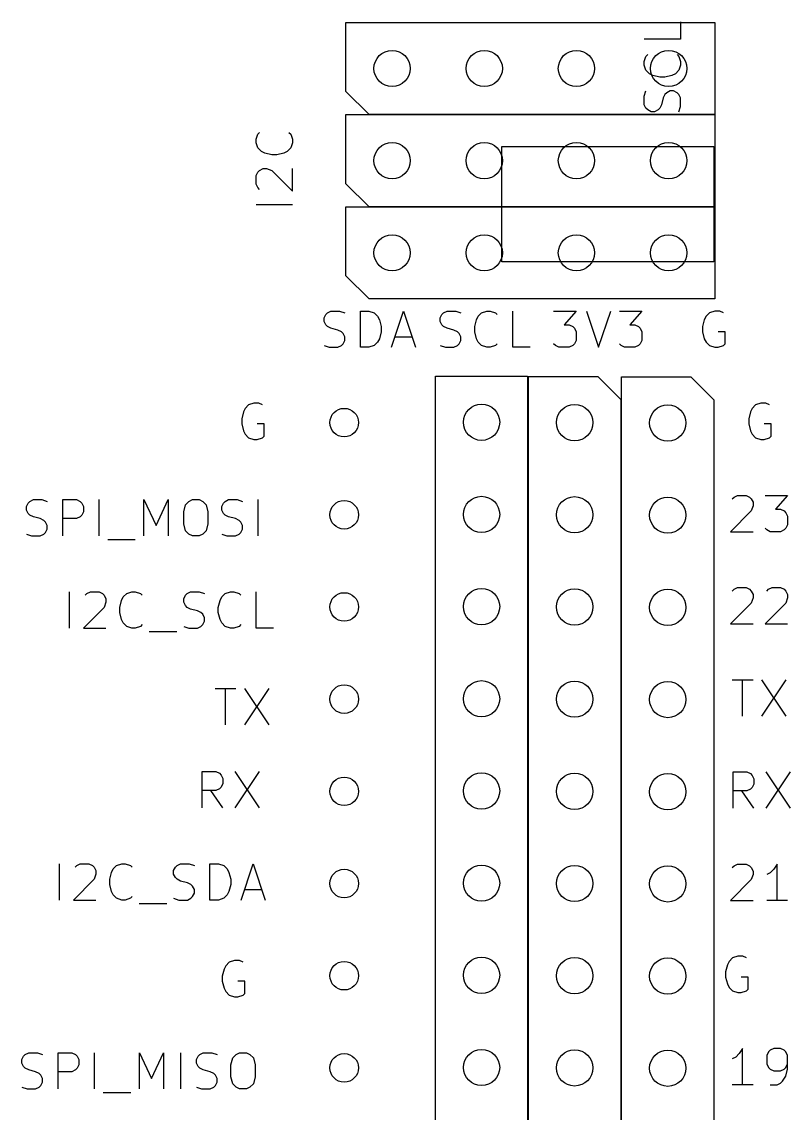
# Model space of a CAD drawing. Extents: x 1.9 to 50.4, y -61.6 to -0.4.
# Drawn here: x 29.19 to 50.36, y -30.45 to -0.38 of the extents above; entities that cross this region are included whole.
import ezdxf

# ---------------------------------------------------------------- set-up
doc = ezdxf.new("R2010")
doc.units = 0
doc.layers.add('BLACK', color=7, linetype='CONTINUOUS')
doc.layers.add('GRAY3', color=9, linetype='CONTINUOUS')

msp = doc.modelspace()

# ---------------------------------------------------------------- linework, layer by layer
at = {"layer": 'BLACK'}
for centre, radius in [((39.395, -1.661), 0.5), ((41.935, -1.661), 0.5), ((44.475, -1.661), 0.5), ((47.015, -1.661), 0.5), ((39.395, -4.201), 0.5), ((41.935, -4.201), 0.5), ((44.475, -4.201), 0.5), ((47.015, -4.201), 0.5), ((39.395, -6.741), 0.5), ((41.935, -6.741), 0.5), ((44.475, -6.741), 0.5), ((47.015, -6.741), 0.5), ((38.075, -11.42), 0.3937), ((41.86, -11.41), 0.5), ((44.425, -11.42), 0.5), ((46.99, -11.43), 0.5), ((41.86, -13.95), 0.5), ((44.425, -13.96), 0.5), ((46.99, -13.97), 0.5), ((38.075, -13.96), 0.3937), ((38.075, -16.5), 0.3937), ((41.86, -16.49), 0.5), ((44.425, -16.5), 0.5), ((46.99, -16.51), 0.5), ((41.86, -19.03), 0.5), ((44.425, -19.04), 0.5), ((46.99, -19.05), 0.5), ((38.075, -19.04), 0.3937), ((38.075, -21.58), 0.3937), ((41.86, -21.57), 0.5), ((44.425, -21.58), 0.5), ((46.99, -21.59), 0.5), ((38.075, -24.12), 0.3937), ((41.86, -24.11), 0.5), ((44.425, -24.12), 0.5), ((46.99, -24.13), 0.5), ((41.86, -26.65), 0.5), ((44.425, -26.66), 0.5), ((38.075, -26.66), 0.3937), ((46.99, -26.67), 0.5), ((38.075, -29.2), 0.3937), ((41.86, -29.19), 0.5), ((44.425, -29.2), 0.5), ((46.99, -29.21), 0.5)]:
    msp.add_circle(centre, radius, dxfattribs=at)
at = {"layer": 'GRAY3', "linetype": 'CONTINUOUS'}
for p, q in [((38.125, -0.391), (48.285, -0.391)), ((38.125, -2.296), (38.125, -0.391)), ((47.342819, -0.375285), (47.342819, -0.851475)), ((48.285, -0.391), (48.285, -2.931)), ((47.342819, -0.851475), (46.342819, -0.851475)), ((46.342819, -1.470523), (46.390438, -1.327666)), ((46.342819, -1.565761), (46.342819, -1.470523)), ((46.390438, -1.327666), (46.438057, -1.280047)), ((47.24758, -1.280047), (47.2952, -1.327666)), ((47.2952, -1.327666), (47.342819, -1.470523)), ((47.342819, -1.470523), (47.342819, -1.565761)), ((46.390438, -1.708618), (46.342819, -1.565761)), ((46.485676, -1.803856), (46.390438, -1.708618)), ((46.580914, -1.851475), (46.485676, -1.803856)), ((47.199961, -1.803856), (47.104723, -1.851475)), ((47.2952, -1.708618), (47.199961, -1.803856)), ((47.342819, -1.565761), (47.2952, -1.708618)), ((46.77139, -1.899094), (46.580914, -1.851475)), ((46.914247, -1.899094), (46.77139, -1.899094)), ((47.104723, -1.851475), (46.914247, -1.899094)), ((38.76, -2.931), (38.125, -2.296)), ((46.342819, -2.422904), (46.390438, -2.280047)), ((46.914247, -2.375285), (46.866628, -2.470523)), ((46.961866, -2.327666), (46.914247, -2.375285)), ((47.057104, -2.280047), (46.961866, -2.327666)), ((47.152342, -2.280047), (47.057104, -2.280047)), ((47.24758, -2.327666), (47.152342, -2.280047)), ((47.2952, -2.375285), (47.24758, -2.327666)), ((47.342819, -2.470523), (47.2952, -2.375285)), ((46.342819, -2.660999), (46.342819, -2.422904)), ((46.390438, -2.756237), (46.342819, -2.660999)), ((46.819009, -2.660999), (46.77139, -2.756237)), ((46.866628, -2.470523), (46.819009, -2.660999)), ((47.342819, -2.708618), (47.342819, -2.470523)), ((38.125, -2.931), (48.285, -2.931)), ((38.125, -4.836), (38.125, -2.931)), ((48.285, -2.931), (38.76, -2.931)), ((46.438057, -2.803856), (46.390438, -2.756237)), ((46.533295, -2.851475), (46.438057, -2.803856)), ((46.628533, -2.851475), (46.533295, -2.851475)), ((46.723771, -2.803856), (46.628533, -2.851475)), ((46.77139, -2.756237), (46.723771, -2.803856)), ((47.2952, -2.851475), (47.342819, -2.708618)), ((48.285, -2.931), (48.285, -5.471)), ((35.649819, -3.611666), (35.697438, -3.468809)), ((35.697438, -3.468809), (35.745057, -3.42119)), ((36.55458, -3.42119), (36.6022, -3.468809)), ((36.6022, -3.468809), (36.649819, -3.611666)), ((35.649819, -3.706904), (35.649819, -3.611666)), ((35.697438, -3.849761), (35.649819, -3.706904)), ((35.792676, -3.944999), (35.697438, -3.849761)), ((36.6022, -3.849761), (36.506961, -3.944999)), ((36.649819, -3.706904), (36.6022, -3.849761)), ((36.649819, -3.611666), (36.649819, -3.706904)), ((42.418, -3.81), (48.26, -3.81)), ((42.418, -6.985), (42.418, -3.81)), ((48.26, -3.81), (48.26, -6.985)), ((35.887914, -3.992618), (35.792676, -3.944999)), ((36.07839, -4.040237), (35.887914, -3.992618)), ((36.221247, -4.040237), (36.07839, -4.040237)), ((36.411723, -3.992618), (36.221247, -4.040237)), ((36.506961, -3.944999), (36.411723, -3.992618)), ((35.697438, -4.516428), (35.745057, -4.468809)), ((35.745057, -4.468809), (35.840295, -4.42119)), ((35.840295, -4.42119), (35.935533, -4.42119)), ((35.935533, -4.42119), (36.07839, -4.468809)), ((36.07839, -4.468809), (36.649819, -5.040237)), ((36.649819, -5.040237), (36.649819, -4.42119)), ((35.649819, -4.611666), (35.697438, -4.516428)), ((35.649819, -4.849761), (35.649819, -4.611666)), ((35.697438, -4.944999), (35.649819, -4.849761)), ((35.745057, -4.992618), (35.697438, -4.944999)), ((38.76, -5.471), (38.125, -4.836)), ((36.649819, -5.421189), (35.649819, -5.421189)), ((38.125, -5.471), (48.285, -5.471)), ((38.125, -7.376), (38.125, -5.471)), ((48.285, -5.471), (38.76, -5.471)), ((48.285, -5.471), (48.285, -8.011)), ((48.26, -6.985), (42.418, -6.985)), ((38.76, -8.011), (38.125, -7.376)), ((48.285, -8.011), (38.76, -8.011)), ((37.568333, -8.440057), (37.615952, -8.392438)), ((37.615952, -8.392438), (37.71119, -8.344819)), ((37.71119, -8.344819), (37.949285, -8.344819)), ((37.949285, -8.344819), (38.092142, -8.392438)), ((38.520714, -9.344819), (38.520714, -8.344819)), ((38.520714, -8.344819), (38.758809, -8.344819)), ((38.758809, -8.344819), (38.901666, -8.392438)), ((38.901666, -8.392438), (38.996904, -8.487676)), ((39.377857, -9.344819), (39.71119, -8.344819)), ((39.71119, -8.344819), (40.044523, -9.344819)), ((40.767143, -8.440057), (40.814762, -8.392438)), ((40.814762, -8.392438), (40.91, -8.344819)), ((40.91, -8.344819), (41.148095, -8.344819)), ((41.148095, -8.344819), (41.290952, -8.392438)), ((41.767143, -8.487676), (41.862381, -8.392438)), ((41.862381, -8.392438), (42.005238, -8.344819)), ((42.005238, -8.344819), (42.100476, -8.344819)), ((42.100476, -8.344819), (42.243333, -8.392438)), ((42.243333, -8.392438), (42.290952, -8.440057)), ((42.719524, -9.344819), (42.719524, -8.344819)), ((43.846905, -8.344819), (44.465952, -8.344819)), ((44.465952, -8.344819), (44.132619, -8.725771)), ((44.751667, -8.344819), (45.085, -9.344819)), ((45.085, -9.344819), (45.418333, -8.344819)), ((45.656429, -8.344819), (46.275476, -8.344819)), ((46.275476, -8.344819), (45.942143, -8.725771)), ((48.140952, -8.392438), (48.045714, -8.487676)), ((48.283809, -8.344819), (48.140952, -8.392438)), ((48.426666, -8.344819), (48.283809, -8.344819)), ((48.521904, -8.392438), (48.426666, -8.344819)), ((37.520714, -8.535295), (37.568333, -8.440057)), ((37.520714, -8.630533), (37.520714, -8.535295)), ((37.568333, -8.725771), (37.520714, -8.630533)), ((38.996904, -8.487676), (39.044523, -8.582914)), ((39.044523, -8.582914), (39.092142, -8.77339)), ((40.719524, -8.535295), (40.767143, -8.440057)), ((40.719524, -8.630533), (40.719524, -8.535295)), ((40.767143, -8.725771), (40.719524, -8.630533)), ((41.671905, -8.77339), (41.719524, -8.582914)), ((41.719524, -8.582914), (41.767143, -8.487676)), ((47.998095, -8.582914), (47.950476, -8.77339)), ((48.045714, -8.487676), (47.998095, -8.582914)), ((37.615952, -8.77339), (37.568333, -8.725771)), ((37.71119, -8.821009), (37.615952, -8.77339)), ((37.901666, -8.868628), (37.71119, -8.821009)), ((37.996904, -8.916247), (37.901666, -8.868628)), ((38.044523, -8.963866), (37.996904, -8.916247)), ((38.092142, -9.059104), (38.044523, -8.963866)), ((39.092142, -8.916247), (39.044523, -9.106723)), ((39.092142, -8.77339), (39.092142, -8.916247)), ((40.814762, -8.77339), (40.767143, -8.725771)), ((40.91, -8.821009), (40.814762, -8.77339)), ((41.100476, -8.868628), (40.91, -8.821009)), ((41.195714, -8.916247), (41.100476, -8.868628)), ((41.243333, -8.963866), (41.195714, -8.916247)), ((41.290952, -9.059104), (41.243333, -8.963866)), ((41.671905, -8.916247), (41.671905, -8.77339)), ((41.719524, -9.106723), (41.671905, -8.916247)), ((44.132619, -8.725771), (44.275476, -8.725771)), ((44.275476, -8.725771), (44.370714, -8.77339)), ((44.370714, -8.77339), (44.418333, -8.821009)), ((44.418333, -8.821009), (44.465952, -8.916247)), ((44.465952, -8.916247), (44.465952, -9.154342)), ((45.942143, -8.725771), (46.085, -8.725771)), ((46.085, -8.725771), (46.180238, -8.77339)), ((46.180238, -8.77339), (46.227857, -8.821009)), ((46.227857, -8.821009), (46.275476, -8.916247)), ((46.275476, -8.916247), (46.275476, -9.154342)), ((47.950476, -8.77339), (47.950476, -8.916247)), ((47.950476, -8.916247), (47.998095, -9.106723)), ((48.569523, -8.916247), (48.379047, -8.916247)), ((48.569523, -9.24958), (48.569523, -8.916247)), ((37.520714, -9.2972), (37.663571, -9.344819)), ((37.901666, -9.344819), (37.996904, -9.2972)), ((37.996904, -9.2972), (38.044523, -9.24958)), ((38.044523, -9.24958), (38.092142, -9.154342)), ((38.092142, -9.154342), (38.092142, -9.059104)), ((38.901666, -9.2972), (38.758809, -9.344819)), ((38.996904, -9.201961), (38.901666, -9.2972)), ((39.044523, -9.106723), (38.996904, -9.201961)), ((39.473095, -9.059104), (39.949285, -9.059104)), ((40.719524, -9.2972), (40.862381, -9.344819)), ((41.100476, -9.344819), (41.195714, -9.2972)), ((41.195714, -9.2972), (41.243333, -9.24958)), ((41.243333, -9.24958), (41.290952, -9.154342)), ((41.290952, -9.154342), (41.290952, -9.059104)), ((41.767143, -9.201961), (41.719524, -9.106723)), ((41.862381, -9.2972), (41.767143, -9.201961)), ((42.005238, -9.344819), (41.862381, -9.2972)), ((42.243333, -9.2972), (42.100476, -9.344819)), ((42.290952, -9.24958), (42.243333, -9.2972)), ((43.894524, -9.2972), (43.846905, -9.24958)), ((43.989762, -9.344819), (43.894524, -9.2972)), ((44.370714, -9.2972), (44.275476, -9.344819)), ((44.418333, -9.24958), (44.370714, -9.2972)), ((44.465952, -9.154342), (44.418333, -9.24958)), ((45.704048, -9.2972), (45.656429, -9.24958)), ((45.799286, -9.344819), (45.704048, -9.2972)), ((46.180238, -9.2972), (46.085, -9.344819)), ((46.227857, -9.24958), (46.180238, -9.2972)), ((46.275476, -9.154342), (46.227857, -9.24958)), ((47.998095, -9.106723), (48.045714, -9.201961)), ((48.045714, -9.201961), (48.140952, -9.2972)), ((48.140952, -9.2972), (48.283809, -9.344819)), ((48.379047, -9.344819), (48.521904, -9.2972)), ((48.521904, -9.2972), (48.569523, -9.24958)), ((37.663571, -9.344819), (37.901666, -9.344819)), ((38.758809, -9.344819), (38.520714, -9.344819)), ((40.862381, -9.344819), (41.100476, -9.344819)), ((42.100476, -9.344819), (42.005238, -9.344819)), ((43.195714, -9.344819), (42.719524, -9.344819)), ((44.275476, -9.344819), (43.989762, -9.344819)), ((46.085, -9.344819), (45.799286, -9.344819)), ((48.283809, -9.344819), (48.379047, -9.344819)), ((40.59, -10.14), (43.13, -10.14)), ((40.59, -57.765), (40.59, -10.14)), ((43.13, -10.14), (43.13, -58.4)), ((43.155, -10.15), (45.06, -10.15)), ((43.155, -58.41), (43.155, -10.15)), ((45.06, -10.15), (45.695, -10.785)), ((45.72, -10.16), (47.625, -10.16)), ((45.72, -58.42), (45.72, -10.16)), ((47.625, -10.16), (48.26, -10.795)), ((45.695, -10.785), (45.695, -58.41)), ((48.26, -10.795), (48.26, -58.42)), ((35.298095, -11.122914), (35.250476, -11.31339)), ((35.345714, -11.027676), (35.298095, -11.122914)), ((35.440952, -10.932438), (35.345714, -11.027676)), ((35.583809, -10.884819), (35.440952, -10.932438)), ((35.726666, -10.884819), (35.583809, -10.884819)), ((35.821904, -10.932438), (35.726666, -10.884819)), ((49.268095, -11.122914), (49.220476, -11.31339)), ((49.315714, -11.027676), (49.268095, -11.122914)), ((49.410952, -10.932438), (49.315714, -11.027676)), ((49.553809, -10.884819), (49.410952, -10.932438)), ((49.696666, -10.884819), (49.553809, -10.884819)), ((49.791904, -10.932438), (49.696666, -10.884819)), ((35.250476, -11.31339), (35.250476, -11.456247)), ((49.220476, -11.31339), (49.220476, -11.456247)), ((35.250476, -11.456247), (35.298095, -11.646723)), ((35.298095, -11.646723), (35.345714, -11.741961)), ((35.869523, -11.456247), (35.679047, -11.456247)), ((35.869523, -11.78958), (35.869523, -11.456247)), ((49.220476, -11.456247), (49.268095, -11.646723)), ((49.268095, -11.646723), (49.315714, -11.741961)), ((49.839523, -11.456247), (49.649047, -11.456247)), ((49.839523, -11.78958), (49.839523, -11.456247)), ((35.345714, -11.741961), (35.440952, -11.8372)), ((35.440952, -11.8372), (35.583809, -11.884819)), ((35.583809, -11.884819), (35.679047, -11.884819)), ((35.679047, -11.884819), (35.821904, -11.8372)), ((35.821904, -11.8372), (35.869523, -11.78958)), ((49.315714, -11.741961), (49.410952, -11.8372)), ((49.410952, -11.8372), (49.553809, -11.884819)), ((49.553809, -11.884819), (49.649047, -11.884819)), ((49.649047, -11.884819), (49.791904, -11.8372)), ((49.791904, -11.8372), (49.839523, -11.78958)), ((48.768095, -13.520057), (48.815714, -13.472438)), ((48.815714, -13.472438), (48.910952, -13.424819)), ((48.910952, -13.424819), (49.149047, -13.424819)), ((49.149047, -13.424819), (49.244285, -13.472438)), ((49.244285, -13.472438), (49.291904, -13.520057)), ((49.291904, -13.520057), (49.339523, -13.615295)), ((49.672857, -13.424819), (50.291904, -13.424819)), ((50.291904, -13.424819), (49.958571, -13.805771)), ((29.320286, -13.732295), (29.367905, -13.637057)), ((29.320286, -13.827533), (29.320286, -13.732295)), ((29.367905, -13.922771), (29.320286, -13.827533)), ((29.367905, -13.637057), (29.415524, -13.589438)), ((29.415524, -13.589438), (29.510762, -13.541819)), ((29.510762, -13.541819), (29.748857, -13.541819)), ((29.748857, -13.541819), (29.891714, -13.589438)), ((30.320286, -14.541819), (30.320286, -13.541819)), ((30.320286, -13.541819), (30.701238, -13.541819)), ((30.701238, -13.541819), (30.796476, -13.589438)), ((30.796476, -13.589438), (30.844095, -13.637057)), ((30.844095, -13.637057), (30.891714, -13.732295)), ((30.891714, -13.732295), (30.891714, -13.875152)), ((31.320286, -14.541819), (31.320286, -13.541819)), ((32.558381, -14.541819), (32.558381, -13.541819)), ((32.558381, -13.541819), (32.891714, -14.256104)), ((32.891714, -14.256104), (33.225047, -13.541819)), ((33.225047, -13.541819), (33.225047, -14.541819)), ((33.653619, -13.875152), (33.701238, -13.684676)), ((33.701238, -13.684676), (33.796476, -13.589438)), ((33.796476, -13.589438), (33.891714, -13.541819)), ((33.891714, -13.541819), (34.08219, -13.541819)), ((34.08219, -13.541819), (34.177428, -13.589438)), ((34.177428, -13.589438), (34.272666, -13.684676)), ((34.272666, -13.684676), (34.320285, -13.875152)), ((34.701238, -13.732295), (34.748857, -13.637057)), ((34.701238, -13.827533), (34.701238, -13.732295)), ((34.748857, -13.922771), (34.701238, -13.827533)), ((34.748857, -13.637057), (34.796476, -13.589438)), ((34.796476, -13.589438), (34.891714, -13.541819)), ((34.891714, -13.541819), (35.129809, -13.541819)), ((35.129809, -13.541819), (35.272666, -13.589438)), ((35.701238, -14.541819), (35.701238, -13.541819)), ((49.339523, -13.710533), (49.291904, -13.85339)), ((49.339523, -13.615295), (49.339523, -13.710533)), ((49.958571, -13.805771), (50.101428, -13.805771)), ((50.101428, -13.805771), (50.196666, -13.85339)), ((29.415524, -13.97039), (29.367905, -13.922771)), ((29.510762, -14.018009), (29.415524, -13.97039)), ((29.701238, -14.065628), (29.510762, -14.018009)), ((29.796476, -14.113247), (29.701238, -14.065628)), ((29.844095, -14.160866), (29.796476, -14.113247)), ((30.701238, -14.065628), (30.320286, -14.065628)), ((30.796476, -14.018009), (30.701238, -14.065628)), ((30.844095, -13.97039), (30.796476, -14.018009)), ((30.891714, -13.875152), (30.844095, -13.97039)), ((33.653619, -14.208485), (33.653619, -13.875152)), ((34.320285, -13.875152), (34.320285, -14.208485)), ((34.796476, -13.97039), (34.748857, -13.922771)), ((34.891714, -14.018009), (34.796476, -13.97039)), ((35.08219, -14.065628), (34.891714, -14.018009)), ((35.177428, -14.113247), (35.08219, -14.065628)), ((35.225047, -14.160866), (35.177428, -14.113247)), ((49.291904, -13.85339), (48.720476, -14.424819)), ((50.196666, -13.85339), (50.244285, -13.901009)), ((50.244285, -13.901009), (50.291904, -13.996247)), ((50.291904, -13.996247), (50.291904, -14.234342)), ((29.891714, -14.256104), (29.844095, -14.160866)), ((29.844095, -14.44658), (29.891714, -14.351342)), ((29.891714, -14.351342), (29.891714, -14.256104)), ((33.701238, -14.398961), (33.653619, -14.208485)), ((33.796476, -14.4942), (33.701238, -14.398961)), ((34.272666, -14.398961), (34.177428, -14.4942)), ((34.320285, -14.208485), (34.272666, -14.398961)), ((35.272666, -14.256104), (35.225047, -14.160866)), ((35.225047, -14.44658), (35.272666, -14.351342)), ((35.272666, -14.351342), (35.272666, -14.256104)), ((48.720476, -14.424819), (49.339523, -14.424819)), ((49.720476, -14.3772), (49.672857, -14.32958)), ((49.815714, -14.424819), (49.720476, -14.3772)), ((50.101428, -14.424819), (49.815714, -14.424819)), ((50.196666, -14.3772), (50.101428, -14.424819)), ((50.244285, -14.32958), (50.196666, -14.3772)), ((50.291904, -14.234342), (50.244285, -14.32958)), ((29.320286, -14.4942), (29.463143, -14.541819)), ((29.463143, -14.541819), (29.701238, -14.541819)), ((29.701238, -14.541819), (29.796476, -14.4942)), ((29.796476, -14.4942), (29.844095, -14.44658)), ((31.558381, -14.637057), (32.320285, -14.637057)), ((33.891714, -14.541819), (33.796476, -14.4942)), ((34.08219, -14.541819), (33.891714, -14.541819)), ((34.177428, -14.4942), (34.08219, -14.541819)), ((34.701238, -14.4942), (34.844095, -14.541819)), ((34.844095, -14.541819), (35.08219, -14.541819)), ((35.08219, -14.541819), (35.177428, -14.4942)), ((35.177428, -14.4942), (35.225047, -14.44658)), ((30.510905, -17.081819), (30.510905, -16.081819)), ((30.939476, -16.177057), (30.987095, -16.129438)), ((30.987095, -16.129438), (31.082333, -16.081819)), ((31.082333, -16.081819), (31.320428, -16.081819)), ((31.320428, -16.081819), (31.415666, -16.129438)), ((31.415666, -16.129438), (31.463285, -16.177057)), ((31.463285, -16.177057), (31.510904, -16.272295)), ((31.939476, -16.319914), (31.987095, -16.224676)), ((31.987095, -16.224676), (32.082333, -16.129438)), ((32.082333, -16.129438), (32.22519, -16.081819)), ((32.22519, -16.081819), (32.320428, -16.081819)), ((32.320428, -16.081819), (32.463285, -16.129438)), ((32.463285, -16.129438), (32.510904, -16.177057)), ((33.653762, -16.272295), (33.701381, -16.177057)), ((33.701381, -16.177057), (33.749, -16.129438)), ((33.749, -16.129438), (33.844238, -16.081819)), ((33.844238, -16.081819), (34.082333, -16.081819)), ((34.082333, -16.081819), (34.22519, -16.129438)), ((34.653762, -16.319914), (34.701381, -16.224676)), ((34.701381, -16.224676), (34.796619, -16.129438)), ((34.796619, -16.129438), (34.939476, -16.081819)), ((34.939476, -16.081819), (35.034714, -16.081819)), ((35.034714, -16.081819), (35.177571, -16.129438)), ((35.177571, -16.129438), (35.22519, -16.177057)), ((35.653762, -17.081819), (35.653762, -16.081819)), ((48.768095, -16.060057), (48.815714, -16.012438)), ((48.815714, -16.012438), (48.910952, -15.964819)), ((48.910952, -15.964819), (49.149047, -15.964819)), ((49.149047, -15.964819), (49.244285, -16.012438)), ((49.244285, -16.012438), (49.291904, -16.060057)), ((49.291904, -16.060057), (49.339523, -16.155295)), ((49.339523, -16.155295), (49.339523, -16.250533)), ((49.720476, -16.060057), (49.768095, -16.012438)), ((49.768095, -16.012438), (49.863333, -15.964819)), ((49.863333, -15.964819), (50.101428, -15.964819)), ((50.101428, -15.964819), (50.196666, -16.012438)), ((50.196666, -16.012438), (50.244285, -16.060057)), ((50.244285, -16.060057), (50.291904, -16.155295)), ((50.291904, -16.155295), (50.291904, -16.250533)), ((31.463285, -16.51039), (30.891857, -17.081819)), ((31.510904, -16.367533), (31.463285, -16.51039)), ((31.510904, -16.272295), (31.510904, -16.367533)), ((31.891857, -16.51039), (31.939476, -16.319914)), ((31.891857, -16.653247), (31.891857, -16.51039)), ((33.653762, -16.367533), (33.653762, -16.272295)), ((33.701381, -16.462771), (33.653762, -16.367533)), ((33.749, -16.51039), (33.701381, -16.462771)), ((33.844238, -16.558009), (33.749, -16.51039)), ((34.606143, -16.51039), (34.653762, -16.319914)), ((34.606143, -16.653247), (34.606143, -16.51039)), ((49.291904, -16.39339), (48.720476, -16.964819)), ((49.339523, -16.250533), (49.291904, -16.39339)), ((50.244285, -16.39339), (49.672857, -16.964819)), ((50.291904, -16.250533), (50.244285, -16.39339)), ((31.939476, -16.843723), (31.891857, -16.653247)), ((34.034714, -16.605628), (33.844238, -16.558009)), ((34.129952, -16.653247), (34.034714, -16.605628)), ((34.177571, -16.700866), (34.129952, -16.653247)), ((34.22519, -16.796104), (34.177571, -16.700866)), ((34.22519, -16.891342), (34.22519, -16.796104)), ((34.653762, -16.843723), (34.606143, -16.653247)), ((30.891857, -17.081819), (31.510904, -17.081819)), ((31.987095, -16.938961), (31.939476, -16.843723)), ((32.082333, -17.0342), (31.987095, -16.938961)), ((32.22519, -17.081819), (32.082333, -17.0342)), ((32.320428, -17.081819), (32.22519, -17.081819)), ((32.463285, -17.0342), (32.320428, -17.081819)), ((32.510904, -16.98658), (32.463285, -17.0342)), ((33.653762, -17.0342), (33.796619, -17.081819)), ((33.796619, -17.081819), (34.034714, -17.081819)), ((34.034714, -17.081819), (34.129952, -17.0342)), ((34.129952, -17.0342), (34.177571, -16.98658)), ((34.177571, -16.98658), (34.22519, -16.891342)), ((34.701381, -16.938961), (34.653762, -16.843723)), ((34.796619, -17.0342), (34.701381, -16.938961)), ((34.939476, -17.081819), (34.796619, -17.0342)), ((35.034714, -17.081819), (34.939476, -17.081819)), ((35.177571, -17.0342), (35.034714, -17.081819)), ((35.22519, -16.98658), (35.177571, -17.0342)), ((36.129952, -17.081819), (35.653762, -17.081819)), ((48.720476, -16.964819), (49.339523, -16.964819)), ((49.672857, -16.964819), (50.291904, -16.964819)), ((32.701381, -17.177057), (33.463285, -17.177057)), ((48.768095, -18.504819), (49.339523, -18.504819)), ((49.053809, -19.504819), (49.053809, -18.504819)), ((49.577619, -18.504819), (50.244285, -19.504819)), ((50.244285, -18.504819), (49.577619, -19.504819)), ((34.519095, -18.748819), (35.090523, -18.748819)), ((34.804809, -19.748819), (34.804809, -18.748819)), ((35.328619, -18.748819), (35.995285, -19.748819)), ((35.995285, -18.748819), (35.328619, -19.748819)), ((34.161905, -22.034819), (34.161905, -21.034819)), ((34.161905, -21.034819), (34.542857, -21.034819)), ((34.542857, -21.034819), (34.638095, -21.082438)), ((35.066667, -21.034819), (35.733333, -22.034819)), ((35.733333, -21.034819), (35.066667, -22.034819)), ((48.791905, -22.044819), (48.791905, -21.044819)), ((48.791905, -21.044819), (49.172857, -21.044819)), ((49.172857, -21.044819), (49.268095, -21.092438)), ((49.696667, -21.044819), (50.363333, -22.044819)), ((50.363333, -21.044819), (49.696667, -22.044819)), ((34.638095, -21.082438), (34.685714, -21.130057)), ((34.685714, -21.130057), (34.733333, -21.225295)), ((34.733333, -21.225295), (34.733333, -21.368152)), ((49.268095, -21.092438), (49.315714, -21.140057)), ((49.315714, -21.140057), (49.363333, -21.235295)), ((49.363333, -21.235295), (49.363333, -21.378152)), ((34.542857, -21.558628), (34.161905, -21.558628)), ((34.733333, -22.034819), (34.4, -21.558628)), ((34.638095, -21.511009), (34.542857, -21.558628)), ((34.685714, -21.46339), (34.638095, -21.511009)), ((34.733333, -21.368152), (34.685714, -21.46339)), ((49.172857, -21.568628), (48.791905, -21.568628)), ((49.363333, -22.044819), (49.03, -21.568628)), ((49.268095, -21.521009), (49.172857, -21.568628)), ((49.315714, -21.47339), (49.268095, -21.521009)), ((49.363333, -21.378152), (49.315714, -21.47339)), ((30.233095, -24.574819), (30.233095, -23.574819)), ((30.661666, -23.670057), (30.709285, -23.622438)), ((30.709285, -23.622438), (30.804523, -23.574819)), ((30.804523, -23.574819), (31.042618, -23.574819)), ((31.042618, -23.574819), (31.137856, -23.622438)), ((31.137856, -23.622438), (31.185475, -23.670057)), ((31.185475, -23.670057), (31.233094, -23.765295)), ((31.661666, -23.812914), (31.709285, -23.717676)), ((31.709285, -23.717676), (31.804523, -23.622438)), ((31.804523, -23.622438), (31.94738, -23.574819)), ((31.94738, -23.574819), (32.042618, -23.574819)), ((32.042618, -23.574819), (32.185475, -23.622438)), ((32.185475, -23.622438), (32.233094, -23.670057)), ((33.375952, -23.765295), (33.423571, -23.670057)), ((33.423571, -23.670057), (33.47119, -23.622438)), ((33.47119, -23.622438), (33.566428, -23.574819)), ((33.566428, -23.574819), (33.804523, -23.574819)), ((33.804523, -23.574819), (33.94738, -23.622438)), ((34.375952, -24.574819), (34.375952, -23.574819)), ((34.375952, -23.574819), (34.614047, -23.574819)), ((34.614047, -23.574819), (34.756904, -23.622438)), ((34.756904, -23.622438), (34.852142, -23.717676)), ((34.852142, -23.717676), (34.899761, -23.812914)), ((35.233095, -24.574819), (35.566428, -23.574819)), ((35.566428, -23.574819), (35.899761, -24.574819)), ((48.768095, -23.680057), (48.815714, -23.632438)), ((48.815714, -23.632438), (48.910952, -23.584819)), ((48.910952, -23.584819), (49.149047, -23.584819)), ((49.149047, -23.584819), (49.244285, -23.632438)), ((49.244285, -23.632438), (49.291904, -23.680057)), ((49.291904, -23.680057), (49.339523, -23.775295)), ((49.910952, -23.727676), (49.815714, -23.822914)), ((50.00619, -23.584819), (49.910952, -23.727676)), ((50.00619, -24.584819), (50.00619, -23.584819)), ((31.185475, -24.00339), (30.614047, -24.574819)), ((31.233094, -23.860533), (31.185475, -24.00339)), ((31.233094, -23.765295), (31.233094, -23.860533)), ((31.614047, -24.00339), (31.661666, -23.812914)), ((31.614047, -24.146247), (31.614047, -24.00339)), ((33.375952, -23.860533), (33.375952, -23.765295)), ((33.423571, -23.955771), (33.375952, -23.860533)), ((33.47119, -24.00339), (33.423571, -23.955771)), ((33.566428, -24.051009), (33.47119, -24.00339)), ((33.756904, -24.098628), (33.566428, -24.051009)), ((34.899761, -23.812914), (34.94738, -24.00339)), ((34.94738, -24.00339), (34.94738, -24.146247)), ((49.291904, -24.01339), (48.720476, -24.584819)), ((49.339523, -23.870533), (49.291904, -24.01339)), ((49.339523, -23.775295), (49.339523, -23.870533)), ((49.815714, -23.822914), (49.720476, -23.870533)), ((31.661666, -24.336723), (31.614047, -24.146247)), ((31.709285, -24.431961), (31.661666, -24.336723)), ((33.852142, -24.146247), (33.756904, -24.098628)), ((33.899761, -24.193866), (33.852142, -24.146247)), ((33.94738, -24.289104), (33.899761, -24.193866)), ((33.94738, -24.384342), (33.94738, -24.289104)), ((34.899761, -24.336723), (34.852142, -24.431961)), ((34.94738, -24.146247), (34.899761, -24.336723)), ((35.328333, -24.289104), (35.804523, -24.289104)), ((30.614047, -24.574819), (31.233094, -24.574819)), ((31.804523, -24.5272), (31.709285, -24.431961)), ((31.94738, -24.574819), (31.804523, -24.5272)), ((32.042618, -24.574819), (31.94738, -24.574819)), ((32.185475, -24.5272), (32.042618, -24.574819)), ((32.233094, -24.47958), (32.185475, -24.5272)), ((33.375952, -24.5272), (33.518809, -24.574819)), ((33.518809, -24.574819), (33.756904, -24.574819)), ((33.756904, -24.574819), (33.852142, -24.5272)), ((33.852142, -24.5272), (33.899761, -24.47958)), ((33.899761, -24.47958), (33.94738, -24.384342)), ((34.614047, -24.574819), (34.375952, -24.574819)), ((34.756904, -24.5272), (34.614047, -24.574819)), ((34.852142, -24.431961), (34.756904, -24.5272)), ((48.720476, -24.584819), (49.339523, -24.584819)), ((50.291904, -24.584819), (49.720476, -24.584819)), ((32.423571, -24.670057), (33.185475, -24.670057)), ((48.918809, -26.124819), (48.775952, -26.172438)), ((49.061666, -26.124819), (48.918809, -26.124819)), ((49.156904, -26.172438), (49.061666, -26.124819)), ((34.812714, -26.384676), (34.765095, -26.479914)), ((34.907952, -26.289438), (34.812714, -26.384676)), ((35.050809, -26.241819), (34.907952, -26.289438)), ((35.193666, -26.241819), (35.050809, -26.241819)), ((35.288904, -26.289438), (35.193666, -26.241819)), ((48.633095, -26.362914), (48.585476, -26.55339)), ((48.680714, -26.267676), (48.633095, -26.362914)), ((48.775952, -26.172438), (48.680714, -26.267676)), ((34.765095, -26.479914), (34.717476, -26.67039)), ((34.717476, -26.67039), (34.717476, -26.813247)), ((48.585476, -26.55339), (48.585476, -26.696247)), ((48.585476, -26.696247), (48.633095, -26.886723)), ((49.204523, -26.696247), (49.014047, -26.696247)), ((49.204523, -27.02958), (49.204523, -26.696247)), ((34.717476, -26.813247), (34.765095, -27.003723)), ((34.765095, -27.003723), (34.812714, -27.098961)), ((35.336523, -26.813247), (35.146047, -26.813247)), ((35.336523, -27.14658), (35.336523, -26.813247)), ((48.633095, -26.886723), (48.680714, -26.981961)), ((48.680714, -26.981961), (48.775952, -27.0772)), ((49.156904, -27.0772), (49.204523, -27.02958)), ((34.812714, -27.098961), (34.907952, -27.1942)), ((34.907952, -27.1942), (35.050809, -27.241819)), ((35.050809, -27.241819), (35.146047, -27.241819)), ((35.146047, -27.241819), (35.288904, -27.1942)), ((35.288904, -27.1942), (35.336523, -27.14658)), ((48.775952, -27.0772), (48.918809, -27.124819)), ((48.918809, -27.124819), (49.014047, -27.124819)), ((49.014047, -27.124819), (49.156904, -27.0772)), ((29.240905, -28.877057), (29.288524, -28.829438)), ((29.288524, -28.829438), (29.383762, -28.781819)), ((29.383762, -28.781819), (29.621857, -28.781819)), ((29.621857, -28.781819), (29.764714, -28.829438)), ((30.193286, -29.781819), (30.193286, -28.781819)), ((30.193286, -28.781819), (30.574238, -28.781819)), ((30.574238, -28.781819), (30.669476, -28.829438)), ((30.669476, -28.829438), (30.717095, -28.877057)), ((31.193286, -29.781819), (31.193286, -28.781819)), ((32.431381, -29.781819), (32.431381, -28.781819)), ((32.431381, -28.781819), (32.764714, -29.496104)), ((32.764714, -29.496104), (33.098047, -28.781819)), ((33.098047, -28.781819), (33.098047, -29.781819)), ((33.574238, -29.781819), (33.574238, -28.781819)), ((34.050428, -28.877057), (34.098047, -28.829438)), ((34.098047, -28.829438), (34.193285, -28.781819)), ((34.193285, -28.781819), (34.43138, -28.781819)), ((34.43138, -28.781819), (34.574237, -28.829438)), ((35.002809, -28.924676), (35.098047, -28.829438)), ((35.098047, -28.829438), (35.193285, -28.781819)), ((35.193285, -28.781819), (35.383761, -28.781819)), ((35.383761, -28.781819), (35.478999, -28.829438)), ((35.478999, -28.829438), (35.574237, -28.924676)), ((48.958571, -28.807676), (48.863333, -28.902914)), ((49.053809, -28.664819), (48.958571, -28.807676)), ((49.053809, -29.664819), (49.053809, -28.664819)), ((49.768095, -28.760057), (49.720476, -28.855295)), ((49.720476, -28.855295), (49.720476, -29.09339)), ((49.815714, -28.712438), (49.768095, -28.760057)), ((49.910952, -28.664819), (49.815714, -28.712438)), ((50.101428, -28.664819), (49.910952, -28.664819)), ((50.196666, -28.712438), (50.101428, -28.664819)), ((50.244285, -28.760057), (50.196666, -28.712438)), ((50.291904, -28.855295), (50.244285, -28.760057)), ((50.291904, -29.236247), (50.291904, -28.855295)), ((29.193286, -28.972295), (29.240905, -28.877057)), ((29.193286, -29.067533), (29.193286, -28.972295)), ((29.240905, -29.162771), (29.193286, -29.067533)), ((29.288524, -29.21039), (29.240905, -29.162771)), ((30.717095, -28.877057), (30.764714, -28.972295)), ((30.764714, -29.115152), (30.717095, -29.21039)), ((30.764714, -28.972295), (30.764714, -29.115152)), ((34.002809, -28.972295), (34.050428, -28.877057)), ((34.002809, -29.067533), (34.002809, -28.972295)), ((34.050428, -29.162771), (34.002809, -29.067533)), ((34.098047, -29.21039), (34.050428, -29.162771)), ((34.95519, -29.115152), (35.002809, -28.924676)), ((34.95519, -29.448485), (34.95519, -29.115152)), ((35.574237, -28.924676), (35.621856, -29.115152)), ((35.621856, -29.115152), (35.621856, -29.448485)), ((48.863333, -28.902914), (48.768095, -28.950533)), ((49.720476, -29.09339), (49.768095, -29.188628)), ((50.244285, -29.188628), (50.291904, -29.09339)), ((29.383762, -29.258009), (29.288524, -29.21039)), ((29.574238, -29.305628), (29.383762, -29.258009)), ((29.669476, -29.353247), (29.574238, -29.305628)), ((29.717095, -29.400866), (29.669476, -29.353247)), ((29.764714, -29.496104), (29.717095, -29.400866)), ((30.574238, -29.305628), (30.193286, -29.305628)), ((30.669476, -29.258009), (30.574238, -29.305628)), ((30.717095, -29.21039), (30.669476, -29.258009)), ((34.193285, -29.258009), (34.098047, -29.21039)), ((34.383761, -29.305628), (34.193285, -29.258009)), ((34.478999, -29.353247), (34.383761, -29.305628)), ((34.526618, -29.400866), (34.478999, -29.353247)), ((34.574237, -29.496104), (34.526618, -29.400866)), ((35.002809, -29.638961), (34.95519, -29.448485)), ((35.621856, -29.448485), (35.574237, -29.638961)), ((49.768095, -29.188628), (49.815714, -29.236247)), ((49.815714, -29.236247), (49.910952, -29.283866)), ((49.910952, -29.283866), (50.101428, -29.283866)), ((50.101428, -29.283866), (50.196666, -29.236247)), ((50.149047, -29.56958), (50.244285, -29.426723)), ((50.196666, -29.236247), (50.244285, -29.188628)), ((50.244285, -29.426723), (50.291904, -29.236247)), ((29.193286, -29.7342), (29.336143, -29.781819)), ((29.574238, -29.781819), (29.669476, -29.7342)), ((29.669476, -29.7342), (29.717095, -29.68658)), ((29.717095, -29.68658), (29.764714, -29.591342)), ((29.764714, -29.591342), (29.764714, -29.496104)), ((34.002809, -29.7342), (34.145666, -29.781819)), ((34.383761, -29.781819), (34.478999, -29.7342)), ((34.478999, -29.7342), (34.526618, -29.68658)), ((34.526618, -29.68658), (34.574237, -29.591342)), ((34.574237, -29.591342), (34.574237, -29.496104)), ((35.098047, -29.7342), (35.002809, -29.638961)), ((35.193285, -29.781819), (35.098047, -29.7342)), ((35.478999, -29.7342), (35.383761, -29.781819)), ((35.574237, -29.638961), (35.478999, -29.7342)), ((49.339523, -29.664819), (48.768095, -29.664819)), ((49.815714, -29.664819), (50.00619, -29.664819)), ((50.00619, -29.664819), (50.101428, -29.6172)), ((50.101428, -29.6172), (50.149047, -29.56958)), ((29.336143, -29.781819), (29.574238, -29.781819)), ((31.431381, -29.877057), (32.193285, -29.877057)), ((34.145666, -29.781819), (34.383761, -29.781819)), ((35.383761, -29.781819), (35.193285, -29.781819))]:
    msp.add_line(p, q, dxfattribs=at)

doc.saveas('drawing.dxf')
